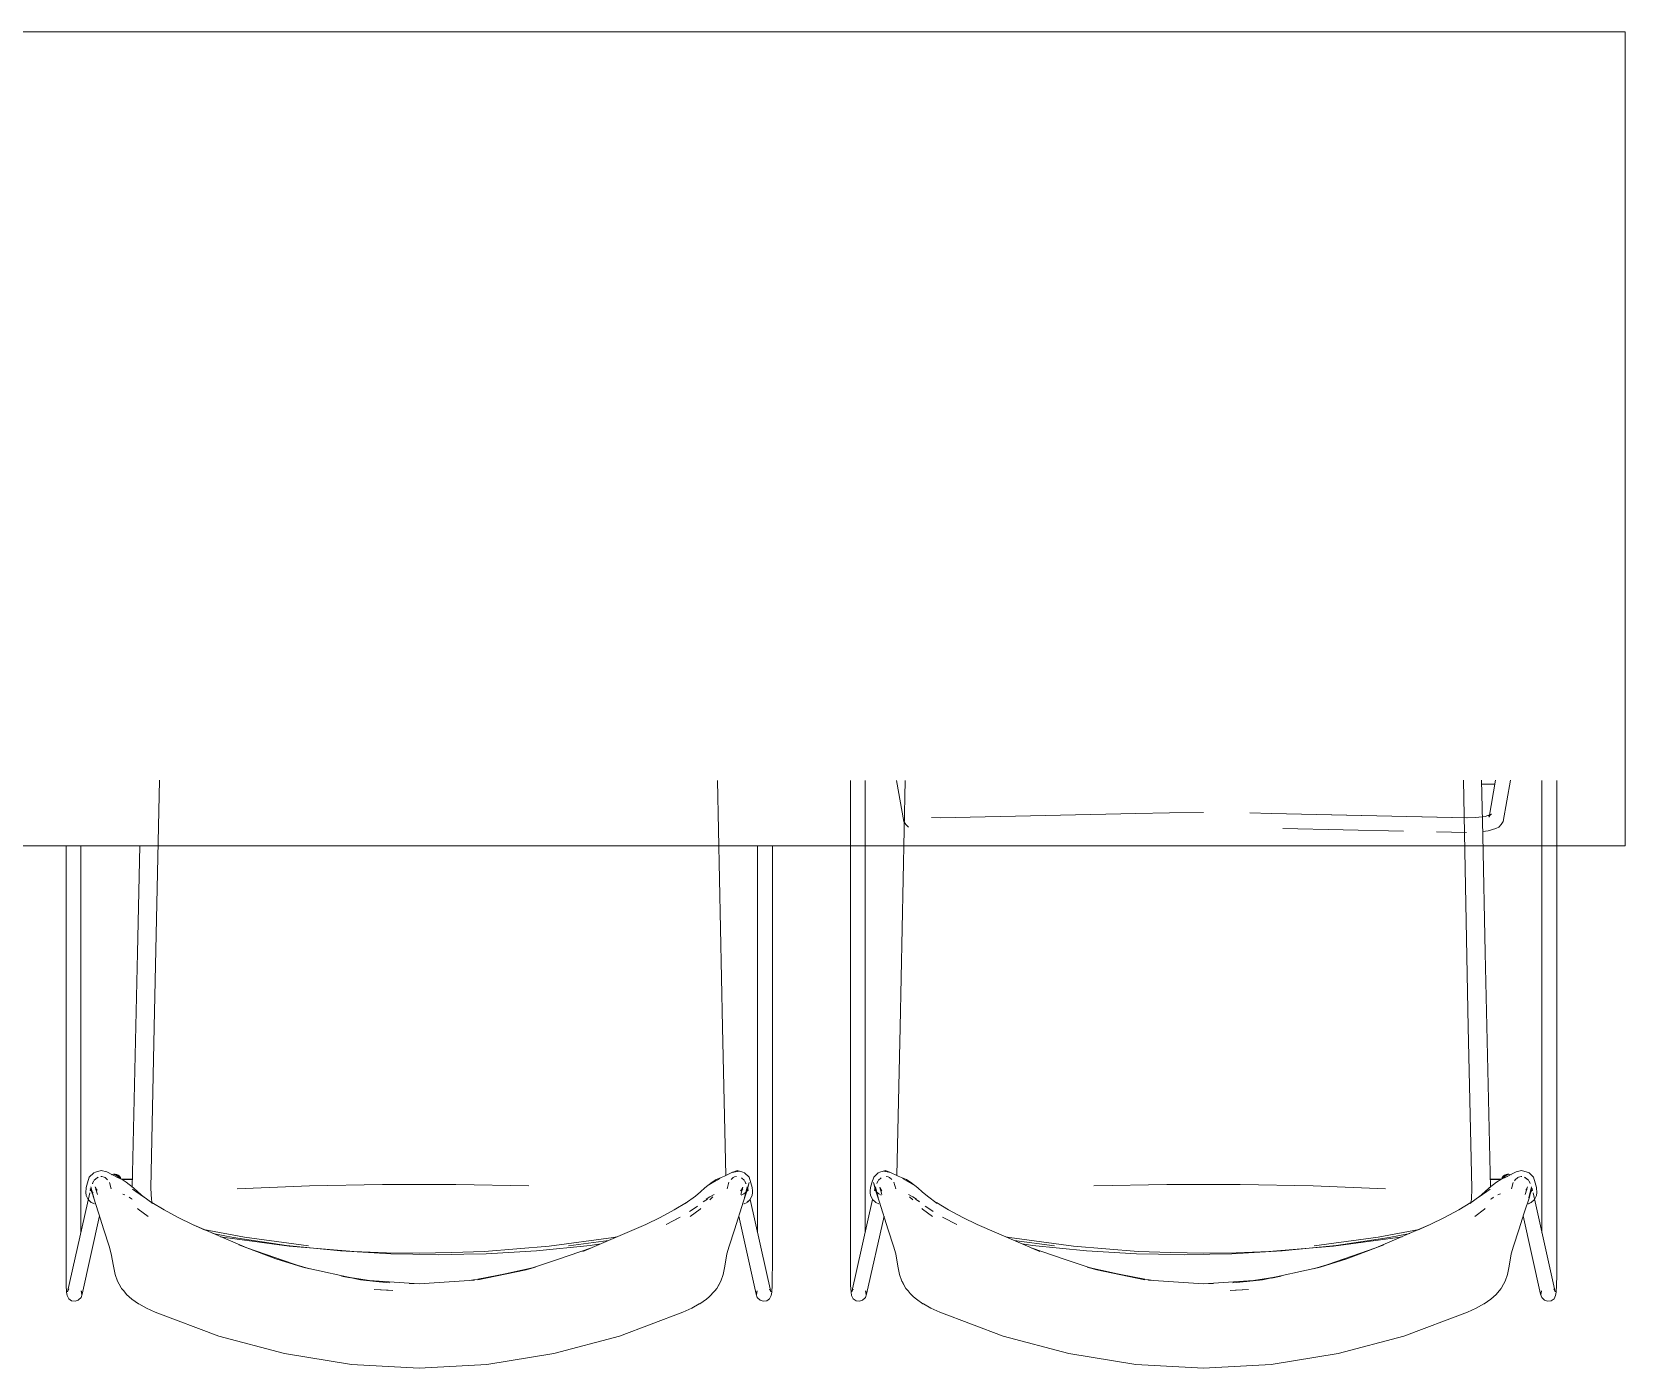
# Model space of a CAD drawing. Header units: millimetres. Extents: x 155927 to 326028, y -36033 to 97293.
# Drawn here: x 212027 to 213202, y 20146 to 21131 of the extents above; entities that cross this region are included whole.
import ezdxf

# ---------------------------------------------------------------- set-up
doc = ezdxf.new("R2010")
doc.units = ezdxf.units.MM
doc.header["$MEASUREMENT"] = 0
doc.layers.add('G-IMPT', color=8, linetype='CONTINUOUS', lineweight=9)
doc.layers.add('I-FURN', color=8, linetype='CONTINUOUS', lineweight=9)

msp = doc.modelspace()

# ---------------------------------------------------------------- linework, layer by layer
at = {"layer": 'G-IMPT'}
for p, q in [((212121.3, 20579.6), (212117.6, 20397.6)), ((212536.5, 20397.6), (212532.9, 20579.4)), ((212630.8, 20579.4), (212630.8, 20220.7)), ((212641.7, 20246.4), (212641.7, 20579.4)), ((212664.9, 20579.4), (212670.1, 20549.1)), ((212667.5, 20397.6), (212671.2, 20579.4)), ((213082.8, 20579.6), (213086.4, 20397.6)), ((213106, 20576.7), (213095.9, 20576.7)), ((213096.2, 20579.6), (213097.1, 20538.8)), ((213101.8, 20552.3), (213106.5, 20579.6)), ((213112.2, 20549.1), (213117.6, 20579.6)), ((213140.7, 20579.3), (213140.7, 20245.8)), ((213151.6, 20579.3), (213151.6, 20220.7)), ((212671.6, 20547), (212670.1, 20549.1)), ((212673.6, 20545), (212671.6, 20547)), ((212696.9, 20551.8), (212690.5, 20552)), ((212696.9, 20551.8), (212841.2, 20555.1)), ((212841.2, 20555.1), (212866.1, 20555.5)), ((212866.1, 20555.5), (212891.2, 20555.7)), ((212941.2, 20555.1), (212925.4, 20555.4)), ((213085.5, 20551.8), (212941.3, 20555)), ((213085.2, 20551.7), (212941.3, 20555)), ((213085.5, 20551.8), (213091.9, 20552)), ((213091.9, 20552), (213098.8, 20552.9)), ((213098.8, 20552.9), (213103.4, 20554.4)), ((213103.4, 20554.4), (213101.4, 20553)), ((213102.7, 20554.3), (213101.4, 20553)), ((213101.8, 20552.3), (213102.7, 20554.3)), ((213110.7, 20547), (213108.8, 20545)), ((213112.2, 20549.1), (213110.7, 20547)), ((213038.6, 20542), (212949.7, 20544)), ((213085.1, 20540.9), (213063, 20541.5)), ((213097, 20541.7), (213101.1, 20542.2)), ((213097.1, 20538.8), (213098.9, 20452.2)), ((213101.1, 20542.2), (213106.7, 20544)), ((213106.7, 20544), (213108.8, 20545)), ((212052.5, 20531.2), (212052.5, 20220.7)), ((212063.3, 20531.2), (212063.3, 20245.8)), ((212106.8, 20531.2), (212105.1, 20452.2)), ((212562.4, 20245.8), (212562.4, 20531.2)), ((212573.3, 20531.2), (212573.3, 20220.7)), ((212101.3, 20279.3), (212105.1, 20452.2)), ((213102.8, 20279.3), (213098.9, 20452.2)), ((212115, 20278.8), (212117.6, 20397.6)), ((212539, 20288.2), (212536.5, 20397.6)), ((212665, 20288.2), (212667.5, 20397.6)), ((213089.1, 20278.8), (213086.4, 20397.6)), ((212069.6, 20286.9), (212072.9, 20290)), ((212072.9, 20290), (212074.2, 20290.5)), ((212074.2, 20290.5), (212078.4, 20291.7)), ((212078.2, 20287.4), (212078.8, 20287.3)), ((212082.5, 20290.8), (212078.4, 20291.7)), ((212082.5, 20290.8), (212090.9, 20286.4)), ((212093.8, 20285.2), (212088.9, 20287.4)), ((212088.9, 20287.4), (212090.9, 20286.4)), ((212531.9, 20285.2), (212538, 20287.7)), ((212544, 20290.7), (212538, 20287.7)), ((212547.3, 20291.7), (212543.6, 20290.4)), ((212548.7, 20291.2), (212543.6, 20290.4)), ((212548.7, 20291.2), (212544, 20290.7)), ((212547.3, 20291.7), (212551.5, 20290.5)), ((212551.5, 20290.5), (212552.8, 20290)), ((212552.8, 20290), (212556.1, 20286.9)), ((212651.2, 20290), (212648, 20286.9)), ((212652.5, 20290.5), (212651.2, 20290)), ((212656.8, 20291.7), (212652.5, 20290.5)), ((212655.4, 20291.2), (212660.4, 20290.4)), ((212655.4, 20291.2), (212660, 20290.7)), ((212656.8, 20291.7), (212660.4, 20290.4)), ((212660, 20290.7), (212666, 20287.7)), ((212672.1, 20285.2), (212666, 20287.7)), ((213110.3, 20285.2), (213115.1, 20287.4)), ((213121.6, 20290.8), (213113.1, 20286.4)), ((213115.1, 20287.4), (213113.1, 20286.4)), ((213121.6, 20290.8), (213125.6, 20291.7)), ((213125.9, 20287.4), (213125.3, 20287.3)), ((213129.8, 20290.5), (213125.6, 20291.7)), ((213131.2, 20290), (213129.8, 20290.5)), ((213134.4, 20286.9), (213131.2, 20290)), ((212067.3, 20279.4), (212067, 20275.4)), ((212067.3, 20279.4), (212068.3, 20282.7)), ((212069.6, 20286.9), (212068.3, 20282.7)), ((212070.7, 20278.7), (212070.3, 20276.7)), ((212071.8, 20275.1), (212070.3, 20278.3)), ((212071.6, 20276.2), (212070.3, 20278.3)), ((212072.7, 20272.2), (212070.9, 20279.7)), ((212070.9, 20279.7), (212072.9, 20271.6)), ((212071.8, 20275.1), (212071.1, 20277.4)), ((212071.1, 20277.4), (212072.9, 20271.6)), ((212071.6, 20276.2), (212072.4, 20275.5)), ((212071.9, 20282.2), (212072.7, 20283.9)), ((212072, 20281.9), (212072.7, 20283.9)), ((212072.4, 20283.2), (212072.7, 20283.9)), ((212075.7, 20286.7), (212073, 20284.5)), ((212074.1, 20279.7), (212075.1, 20277.6)), ((212074.1, 20279.7), (212075.7, 20274.1)), ((212075.4, 20277.3), (212074.3, 20278.4)), ((212074.3, 20278.4), (212075.1, 20277.6)), ((212074.6, 20285.7), (212076.2, 20286.9)), ((212074.6, 20285.7), (212075.2, 20286.1)), ((212075.4, 20277.3), (212074.6, 20277.9)), ((212076.2, 20286.9), (212075.2, 20286.1)), ((212080.7, 20286.9), (212078.8, 20287.3)), ((212081.3, 20286.6), (212080.7, 20286.9)), ((212081.3, 20286.6), (212083.1, 20284.9)), ((212084.5, 20283), (212085.8, 20278.2)), ((212101.5, 20285.7), (212093.4, 20285.4)), ((212093.8, 20285.2), (212096.9, 20283.3)), ((212094.1, 20285), (212100.4, 20285.3)), ((212094.1, 20285), (212101.5, 20285.3)), ((212096.9, 20283.3), (212102.3, 20279)), ((212101.5, 20278.1), (212109.2, 20273)), ((212101.5, 20278.1), (212109.7, 20272.5)), ((212105.5, 20276), (212102.3, 20279)), ((212105.5, 20276), (212109.7, 20272.5)), ((212115.4, 20270.4), (212115, 20278.8)), ((212178.7, 20278.3), (212231.9, 20280.4)), ((212285.8, 20281.4), (212231.9, 20280.4)), ((212285.8, 20281.4), (212339.9, 20281.4)), ((212393.8, 20280.4), (212339.9, 20281.4)), ((212516.5, 20273), (212520.2, 20276)), ((212523.4, 20279), (212520.2, 20276)), ((212528.9, 20283.3), (212523.4, 20279)), ((212526.5, 20281.2), (212534.8, 20286)), ((212530.1, 20283.5), (212526.5, 20281.2)), ((212531.9, 20285.2), (212528.9, 20283.3)), ((212530.1, 20283.5), (212534.8, 20286)), ((212541.2, 20283.1), (212539.9, 20278.2)), ((212544.4, 20286.6), (212542.8, 20285.1)), ((212544.4, 20286.6), (212545.4, 20287.1)), ((212546.9, 20287.3), (212545.4, 20287.1)), ((212551.4, 20278.4), (212549.9, 20276.9)), ((212549.9, 20276.9), (212551, 20277.8)), ((212551.6, 20279.6), (212550.1, 20274.1)), ((212551.6, 20279.6), (212550.4, 20277.2)), ((212551.4, 20278.4), (212550.4, 20277.2)), ((212550.5, 20286.5), (212552.8, 20284.5)), ((212554.6, 20277.4), (212552.1, 20269.1)), ((212554.1, 20276.2), (212552.3, 20274.6)), ((212554.8, 20279.7), (212552.7, 20271.6)), ((212553.8, 20281.9), (212553, 20283.9)), ((212553, 20283.9), (212553.8, 20282.3)), ((212554.8, 20279.7), (212553.1, 20272.8)), ((212553.9, 20281.9), (212553.2, 20283.4)), ((212556.2, 20283), (212553.9, 20275.1)), ((212555.4, 20278.3), (212553.9, 20275.1)), ((212555.4, 20278.3), (212554.1, 20276.2)), ((212556.2, 20283), (212554.6, 20277.4)), ((212555.4, 20276.7), (212555, 20278.6)), ((212557.4, 20282.7), (212556.1, 20286.9)), ((212557.4, 20282.7), (212558.4, 20279.4)), ((212558.4, 20279.4), (212558.6, 20276.7)), ((212558.6, 20276.7), (212558.7, 20275.4)), ((212645.5, 20276.7), (212645.4, 20275.4)), ((212645.6, 20279.4), (212645.5, 20276.7)), ((212646.6, 20282.7), (212645.6, 20279.4)), ((212646.6, 20282.7), (212648, 20286.9)), ((212647.8, 20283), (212649.4, 20277.4)), ((212647.8, 20283), (212650.2, 20275.1)), ((212648.6, 20276.7), (212649.1, 20278.6)), ((212648.7, 20278.3), (212650, 20276.2)), ((212648.7, 20278.3), (212650.2, 20275.1)), ((212649.3, 20279.7), (212651.3, 20271.6)), ((212649.3, 20279.7), (212651, 20272.8)), ((212649.4, 20277.4), (212652, 20269.1)), ((212650, 20276.2), (212651.8, 20274.6)), ((212651, 20283.9), (212650.3, 20282.3)), ((212650.6, 20282.7), (212651, 20283.9)), ((212653.6, 20286.5), (212651.3, 20284.5)), ((212652.4, 20279.6), (212653.7, 20277.2)), ((212652.4, 20279.6), (212654, 20274.1)), ((212652.7, 20278.4), (212653.7, 20277.2)), ((212652.7, 20278.4), (212654.1, 20276.9)), ((212654.1, 20276.9), (212653, 20277.8)), ((212657.1, 20287.3), (212658.7, 20287.1)), ((212659.6, 20286.6), (212658.7, 20287.1)), ((212659.6, 20286.6), (212661.3, 20285.1)), ((212662.8, 20283.1), (212664.2, 20278.2)), ((212673.9, 20283.5), (212669.3, 20286)), ((212671.9, 20284.5), (212669.3, 20286)), ((212672.1, 20285.2), (212675.2, 20283.3)), ((212677.6, 20281.2), (212672.2, 20284.3)), ((212673.9, 20283.5), (212677.6, 20281.2)), ((212675.2, 20283.3), (212680.6, 20279)), ((212680.6, 20279), (212683.8, 20276)), ((212687.6, 20273), (212683.8, 20276)), ((212810.3, 20280.4), (212864.2, 20281.4)), ((212918.2, 20281.4), (212864.2, 20281.4)), ((212918.2, 20281.4), (212972.1, 20280.4)), ((213025.4, 20278.3), (212972.1, 20280.4)), ((213088.7, 20270.4), (213089.1, 20278.8)), ((213102.6, 20278.1), (213094.3, 20272.5)), ((213098.6, 20276), (213094.3, 20272.5)), ((213102.6, 20278.1), (213094.8, 20273)), ((213098.6, 20276), (213101.8, 20279)), ((213107.2, 20283.3), (213101.8, 20279)), ((213102.6, 20285.7), (213110.7, 20285.4)), ((213109.9, 20285), (213102.6, 20285.3)), ((213109.9, 20285), (213103.7, 20285.3)), ((213110.3, 20285.2), (213107.2, 20283.3)), ((213119.5, 20283), (213118.2, 20278.2)), ((213120.5, 20284.3), (213120.9, 20284.9)), ((213122.8, 20286.6), (213120.9, 20284.9)), ((213122.8, 20286.6), (213123.3, 20286.9)), ((213123.3, 20286.9), (213125.3, 20287.3)), ((213129.4, 20285.7), (213127.8, 20286.9)), ((213127.8, 20286.9), (213128.9, 20286.1)), ((213128.4, 20286.7), (213131, 20284.5)), ((213130, 20279.7), (213128.4, 20274.1)), ((213128.7, 20277.3), (213129.7, 20278.4)), ((213128.7, 20277.3), (213129.4, 20277.9)), ((213129.4, 20285.7), (213128.9, 20286.1)), ((213130, 20279.7), (213129, 20277.6)), ((213129.7, 20278.4), (213129, 20277.6)), ((213133.1, 20279.7), (213131.1, 20271.6)), ((213133, 20277.4), (213131.1, 20271.6)), ((213131.8, 20282.7), (213131.3, 20283.9)), ((213132.1, 20282.2), (213131.3, 20283.9)), ((213131.4, 20272.2), (213133.1, 20279.7)), ((213132.2, 20275.1), (213133.7, 20278.3)), ((213132.2, 20275.1), (213133, 20277.4)), ((213132.4, 20276.2), (213133.7, 20278.3)), ((213133.3, 20278.7), (213133.8, 20276.7)), ((213134.4, 20286.9), (213135.8, 20282.7)), ((213136.8, 20279.4), (213135.8, 20282.7)), ((213136.8, 20279.4), (213137, 20275.4)), ((212070, 20275.3), (212053.5, 20202.3)), ((212067.3, 20273.7), (212067, 20275.4)), ((212067.3, 20273.7), (212067.4, 20273.4)), ((212067.4, 20273.4), (212068.8, 20270.5)), ((212069, 20270.3), (212068.8, 20270.5)), ((212069, 20270.3), (212070.9, 20268.4)), ((212073.4, 20267.2), (212070.9, 20268.4)), ((212071.1, 20268.3), (212070.9, 20268.4)), ((212073.5, 20267.2), (212070.9, 20268.4)), ((212071.1, 20268.3), (212073.5, 20267.2)), ((212072.7, 20272.2), (212076.5, 20260.5)), ((212073.4, 20267.2), (212073.5, 20267.2)), ((212095.9, 20273.8), (212094.5, 20274.4)), ((212099.1, 20272.1), (212100.7, 20271)), ((212101.3, 20270.7), (212100.7, 20271)), ((212109.2, 20273), (212116.6, 20267.6)), ((212116.1, 20267.5), (212115.4, 20270.4)), ((212124.8, 20262.7), (212115.8, 20268.1)), ((212116.6, 20267.6), (212115.8, 20268.1)), ((212509.9, 20268.1), (212500.9, 20262.7)), ((212516.5, 20273), (212509.1, 20267.6)), ((212509.9, 20268.1), (212509.1, 20267.6)), ((212518.1, 20265.5), (212512.1, 20261.5)), ((212518.1, 20265.5), (212514.1, 20262.8)), ((212525.4, 20270.8), (212522.3, 20268.7)), ((212522.9, 20269.1), (212522.3, 20268.7)), ((212522.9, 20269.1), (212525.4, 20270.8)), ((212527.2, 20272.4), (212524.5, 20270.7)), ((212525, 20271), (212524.5, 20270.7)), ((212527.2, 20272.4), (212525, 20271)), ((212530.4, 20274), (212526.6, 20272.1)), ((212527.2, 20272.4), (212526.6, 20272.1)), ((212529.5, 20272.3), (212527.1, 20270.2)), ((212527.2, 20272.4), (212530.4, 20274)), ((212545.3, 20248), (212552.1, 20269.1)), ((212550.4, 20273.6), (212552.3, 20274.6)), ((212552.4, 20267.2), (212552.3, 20267.2)), ((212552.4, 20267.2), (212554.6, 20268.3)), ((212552.7, 20271.6), (212553.1, 20272.8)), ((212554.6, 20268.3), (212554.8, 20268.4)), ((212556.9, 20270.5), (212554.8, 20268.4)), ((212555.1, 20268.7), (212556.9, 20270.5)), ((212555.1, 20268.7), (212556.7, 20270.3)), ((212558.4, 20273.7), (212556.7, 20270.3)), ((212556.7, 20270.3), (212558.3, 20273.4)), ((212556.7, 20270.3), (212556.9, 20270.5)), ((212572.2, 20202.3), (212556.8, 20270.5)), ((212558.4, 20273.7), (212556.9, 20270.5)), ((212558.4, 20273.7), (212558.3, 20273.4)), ((212558.4, 20273.7), (212558.7, 20275.4)), ((212631.9, 20202.3), (212647.2, 20270.5)), ((212645.7, 20273.7), (212645.4, 20275.4)), ((212645.7, 20273.7), (212647.4, 20270.3)), ((212645.7, 20273.7), (212645.7, 20273.4)), ((212645.7, 20273.7), (212647.2, 20270.5)), ((212647.4, 20270.3), (212645.7, 20273.4)), ((212649, 20268.7), (212647.2, 20270.5)), ((212647.4, 20270.3), (212647.2, 20270.5)), ((212647.2, 20270.5), (212649.3, 20268.4)), ((212649, 20268.7), (212647.4, 20270.3)), ((212649.5, 20268.3), (212649.3, 20268.4)), ((212651.7, 20267.2), (212649.5, 20268.3)), ((212651.3, 20271.6), (212651, 20272.8)), ((212651.7, 20267.2), (212651.8, 20267.2)), ((212653.6, 20273.6), (212651.8, 20274.6)), ((212658.7, 20248), (212652, 20269.1)), ((212676.8, 20272.4), (212673.7, 20274)), ((212673.7, 20274), (212677.4, 20272.1)), ((212674.5, 20272.3), (212676.9, 20270.2)), ((212676.8, 20272.4), (212677.4, 20272.1)), ((212676.8, 20272.4), (212679, 20271)), ((212676.8, 20272.4), (212679.6, 20270.7)), ((212681.2, 20269.1), (212678.7, 20270.8)), ((212678.7, 20270.8), (212681.8, 20268.7)), ((212679, 20271), (212679.6, 20270.7)), ((212681.2, 20269.1), (212681.8, 20268.7)), ((212686, 20265.5), (212691.9, 20261.5)), ((212686, 20265.5), (212690, 20262.8)), ((212687.6, 20273), (212694.9, 20267.6)), ((212694.2, 20268.1), (212694.9, 20267.6)), ((212694.2, 20268.1), (212703.1, 20262.7)), ((213079.3, 20262.7), (213088.2, 20268.1)), ((213094.8, 20273), (213087.5, 20267.6)), ((213087.5, 20267.6), (213088.2, 20268.1)), ((213088, 20267.5), (213088.7, 20270.4)), ((213102.8, 20270.7), (213103.4, 20271)), ((213105, 20272.1), (213103.4, 20271)), ((213108.1, 20273.8), (213110.1, 20274.6)), ((213131.4, 20272.2), (213127.5, 20260.5)), ((213130.6, 20267.2), (213133.1, 20268.4)), ((213132.9, 20268.3), (213130.6, 20267.2)), ((213130.7, 20267.2), (213130.6, 20267.2)), ((213130.7, 20267.2), (213133.1, 20268.4)), ((213132.9, 20268.3), (213133.1, 20268.4)), ((213135, 20270.3), (213133.1, 20268.4)), ((213134.1, 20275.3), (213150.5, 20202.3)), ((213135, 20270.3), (213135.2, 20270.5)), ((213136.6, 20273.4), (213135.2, 20270.5)), ((213136.7, 20273.7), (213136.6, 20273.4)), ((213136.7, 20273.7), (213137, 20275.4)), ((212064.4, 20200.7), (212077.2, 20258.3)), ((212076.5, 20260.5), (212080.4, 20248)), ((212105.2, 20263.7), (212105.6, 20263.3)), ((212105.6, 20263.3), (212113, 20258)), ((212135.2, 20257.2), (212124.8, 20262.7)), ((212135.2, 20257.2), (212145.8, 20252)), ((212479.9, 20252), (212490.5, 20257.2)), ((212490.5, 20257.2), (212500.9, 20262.7)), ((212505.3, 20257.5), (212494.9, 20252)), ((212494.9, 20252), (212504.3, 20257)), ((212505.3, 20257.5), (212504.3, 20257)), ((212512.1, 20261.5), (212514.1, 20262.8)), ((212512.8, 20258), (212520.1, 20263.3)), ((212520.6, 20263.7), (212520.1, 20263.3)), ((212548.5, 20258.1), (212561.3, 20200.7)), ((212655.6, 20258.1), (212642.7, 20200.7)), ((212683.5, 20263.7), (212684, 20263.3)), ((212691.3, 20258), (212684, 20263.3)), ((212691.9, 20261.5), (212690, 20262.8)), ((212698.8, 20257.5), (212709.2, 20252)), ((212698.8, 20257.5), (212699.7, 20257)), ((212709.2, 20252), (212699.7, 20257)), ((212713.6, 20257.2), (212703.1, 20262.7)), ((212724.2, 20252), (212713.6, 20257.2)), ((213068.8, 20257.2), (213058.2, 20252)), ((213068.8, 20257.2), (213079.3, 20262.7)), ((213098.4, 20263.3), (213091.1, 20258)), ((213098.9, 20263.7), (213098.4, 20263.3)), ((213127.5, 20260.5), (213123.6, 20248)), ((213139.7, 20200.7), (213126.8, 20258.3)), ((212080.4, 20248), (212084.3, 20236)), ((212155.2, 20247.8), (212145.8, 20252)), ((212155.2, 20247.8), (212145.8, 20251.9)), ((212185.8, 20234.7), (212145.8, 20251.9)), ((212184.2, 20242.6), (212153.9, 20248.4)), ((212153.9, 20248.4), (212184, 20242.7)), ((212176, 20242.5), (212160.8, 20245.4)), ((212169.6, 20242.4), (212166.4, 20243)), ((212216.9, 20236), (212169.6, 20242.4)), ((212176, 20242.5), (212215.1, 20236.6)), ((212231.3, 20236.2), (212184, 20242.7)), ((212184.2, 20242.6), (212231.3, 20236.2)), ((212408.8, 20236), (212456.1, 20242.4)), ((212479.9, 20252), (212433.5, 20232.1)), ((212456.1, 20242.4), (212458.7, 20242.9)), ((212541.5, 20236), (212545.3, 20248)), ((212662.6, 20236), (212658.7, 20248)), ((212724.2, 20252), (212770.6, 20232.1)), ((212748, 20242.4), (212745.3, 20242.9)), ((212795.3, 20236), (212748, 20242.4)), ((212972.7, 20236.2), (213020, 20242.7)), ((213019.9, 20242.6), (212972.7, 20236.2)), ((212987.1, 20236), (213034.4, 20242.4)), ((213028.1, 20242.5), (212988.9, 20236.6)), ((213018.3, 20234.7), (213058.3, 20251.9)), ((213019.9, 20242.6), (213050.1, 20248.4)), ((213050.1, 20248.4), (213020, 20242.7)), ((213028.1, 20242.5), (213043.2, 20245.4)), ((213034.4, 20242.4), (213037.6, 20243)), ((213048.9, 20247.8), (213058.2, 20252)), ((213048.9, 20247.8), (213058.3, 20251.9)), ((213123.6, 20248), (213119.8, 20236)), ((212085.9, 20230.4), (212084.3, 20236)), ((212087.6, 20221.2), (212085.9, 20230.4)), ((212180, 20236.9), (212185.8, 20234.7)), ((212180, 20236.9), (212185.8, 20234.7)), ((212185.8, 20234.7), (212227, 20220.6)), ((212185.8, 20234.7), (212207.3, 20226.7)), ((212185.8, 20234.7), (212207.3, 20226.7)), ((212215.1, 20236.6), (212254.9, 20232.5)), ((212264.7, 20232.2), (212216.9, 20236)), ((212254.9, 20232.5), (212291.9, 20230.4)), ((212264.7, 20232.2), (212288.8, 20231.2)), ((212288.8, 20231.2), (212312.9, 20230.9)), ((212291.9, 20230.4), (212308.2, 20230.1)), ((212308.2, 20230.1), (212327.1, 20229.7)), ((212312.9, 20230.9), (212336.9, 20231.3)), ((212345.9, 20230.1), (212327.1, 20229.7)), ((212361, 20232.2), (212336.9, 20231.3)), ((212345.9, 20230.1), (212362.2, 20230.4)), ((212408.8, 20236), (212361, 20232.2)), ((212399.3, 20232.5), (212362.2, 20230.4)), ((212399.3, 20232.5), (212439, 20236.6)), ((212414.9, 20226.1), (212439.9, 20234.7)), ((212452.5, 20240.3), (212422.9, 20236.2)), ((212452.5, 20240.3), (212422.9, 20236.2)), ((212439.9, 20234.7), (212433.5, 20232.1)), ((212446.7, 20237.8), (212439, 20236.6)), ((212539.8, 20230.4), (212538.2, 20221.2)), ((212539.8, 20230.4), (212541.5, 20236)), ((212664.3, 20230.4), (212662.6, 20236)), ((212664.3, 20230.4), (212665.9, 20221.2)), ((212751.5, 20240.3), (212781.2, 20236.2)), ((212751.6, 20240.3), (212781.2, 20236.2)), ((212757.4, 20237.8), (212765, 20236.6)), ((212789.2, 20226.1), (212764.1, 20234.7)), ((212764.1, 20234.7), (212770.6, 20232.1)), ((212804.8, 20232.5), (212765, 20236.6)), ((212795.3, 20236), (212843.1, 20232.2)), ((212804.8, 20232.5), (212841.8, 20230.4)), ((212858.1, 20230.1), (212841.8, 20230.4)), ((212843.1, 20232.2), (212867.1, 20231.3)), ((212858.1, 20230.1), (212877, 20229.7)), ((212891.2, 20230.9), (212867.1, 20231.3)), ((212895.8, 20230.1), (212877, 20229.7)), ((212915.3, 20231.2), (212891.2, 20230.9)), ((212912.1, 20230.4), (212895.8, 20230.1)), ((212949.2, 20232.5), (212912.1, 20230.4)), ((212939.3, 20232.2), (212915.3, 20231.2)), ((212939.3, 20232.2), (212987.1, 20236)), ((212988.9, 20236.6), (212949.2, 20232.5)), ((213018.3, 20234.7), (212977.1, 20220.6)), ((213018.3, 20234.7), (212996.8, 20226.7)), ((213018.3, 20234.7), (212996.8, 20226.7)), ((213024, 20236.9), (213018.3, 20234.7)), ((213024, 20236.9), (213018.3, 20234.7)), ((213116.5, 20221.2), (213118.1, 20230.4)), ((213118.1, 20230.4), (213119.8, 20236)), ((212052.5, 20214.5), (212052.5, 20220.7)), ((212087.6, 20221.2), (212088.7, 20215.1)), ((212227, 20220.6), (212207.3, 20226.7)), ((212207.3, 20226.7), (212227, 20220.7)), ((212232.2, 20219.2), (212227, 20220.7)), ((212269.5, 20211.3), (212227, 20220.6)), ((212227, 20220.6), (212232.2, 20219.2)), ((212398.7, 20220.6), (212356.2, 20211.3)), ((212356.2, 20211.7), (212391.7, 20218.7)), ((212391.7, 20218.7), (212356.2, 20211.3)), ((212391.7, 20218.7), (212398.7, 20220.9)), ((212398.7, 20220.6), (212391.7, 20218.7)), ((212414.9, 20226.1), (212398.7, 20220.9)), ((212538.2, 20221.2), (212537, 20215.1)), ((212573.3, 20220.7), (212573.2, 20214.5)), ((212630.8, 20220.7), (212630.8, 20214.5)), ((212665.9, 20221.2), (212667, 20215.1)), ((212789.2, 20226.1), (212805.4, 20220.9)), ((212805.3, 20220.6), (212812.4, 20218.7)), ((212805.3, 20220.6), (212847.8, 20211.3)), ((212812.4, 20218.7), (212805.4, 20220.9)), ((212847.9, 20211.7), (212812.4, 20218.7)), ((212812.4, 20218.7), (212847.8, 20211.3)), ((212934.6, 20211.3), (212977.1, 20220.6)), ((212971.9, 20219.2), (212977.1, 20220.7)), ((212977.1, 20220.6), (212971.9, 20219.2)), ((212977.1, 20220.6), (212996.8, 20226.7)), ((212996.8, 20226.7), (212977.1, 20220.7)), ((213116.5, 20221.2), (213115.4, 20215.1)), ((213151.6, 20214.5), (213151.6, 20220.7)), ((212052.5, 20214.5), (212052.7, 20207.3)), ((212052.7, 20207.3), (212052.9, 20202)), ((212090.5, 20210.2), (212088.7, 20215.1)), ((212090.5, 20210.2), (212091.7, 20207.9)), ((212093.2, 20205.4), (212091.7, 20207.9)), ((212093.4, 20204.9), (212093.2, 20205.4)), ((212255.7, 20213.8), (212262, 20212.7)), ((212255.7, 20213.8), (212269.8, 20211.7)), ((212269.5, 20211.3), (212291.1, 20208.9)), ((212269.5, 20211.3), (212280.8, 20210)), ((212269.8, 20211.7), (212280.8, 20210)), ((212312.9, 20208.3), (212275.9, 20210.6)), ((212275.9, 20210.6), (212280.8, 20210)), ((212291.1, 20208.9), (212280.8, 20210)), ((212312.9, 20208.3), (212305.4, 20208.4)), ((212312.9, 20208.3), (212305.4, 20208.4)), ((212349.8, 20210.8), (212312.9, 20208.3)), ((212349.8, 20210.6), (212356.2, 20211.7)), ((212349.8, 20210.8), (212354, 20211.1)), ((212349.8, 20210.6), (212353.3, 20211)), ((212532.3, 20204.9), (212535.2, 20210.2)), ((212534.7, 20209.2), (212532.3, 20204.9)), ((212532.3, 20204.9), (212532.5, 20205.4)), ((212532.5, 20205.4), (212534.1, 20207.9)), ((212534.1, 20207.9), (212535.2, 20210.2)), ((212534.7, 20209.2), (212535.2, 20210.2)), ((212537, 20215.1), (212535.2, 20210.2)), ((212572.8, 20202), (212573.1, 20207.3)), ((212573.1, 20207.3), (212573.2, 20214.5)), ((212631, 20207.3), (212630.8, 20214.5)), ((212631.3, 20202), (212631, 20207.3)), ((212667, 20215.1), (212668.8, 20210.2)), ((212669.4, 20209.2), (212668.8, 20210.2)), ((212671.8, 20204.9), (212668.8, 20210.2)), ((212670, 20207.9), (212668.8, 20210.2)), ((212669.4, 20209.2), (212671.8, 20204.9)), ((212671.5, 20205.4), (212670, 20207.9)), ((212671.8, 20204.9), (212671.5, 20205.4)), ((212854.2, 20210.6), (212847.9, 20211.7)), ((212854.2, 20210.8), (212850.1, 20211.1)), ((212854.2, 20210.6), (212850.7, 20211)), ((212854.2, 20210.8), (212891.2, 20208.3)), ((212891.2, 20208.3), (212928.1, 20210.6)), ((212891.2, 20208.3), (212898.6, 20208.4)), ((212891.2, 20208.3), (212898.6, 20208.4)), ((212934.6, 20211.3), (212912.9, 20208.9)), ((212912.9, 20208.9), (212923.2, 20210)), ((212934.3, 20211.7), (212923.2, 20210)), ((212934.6, 20211.3), (212923.2, 20210)), ((212928.1, 20210.6), (212923.2, 20210)), ((212948.4, 20213.8), (212934.3, 20211.7)), ((212948.4, 20213.8), (212941.2, 20212.5)), ((213110.6, 20204.9), (213110.9, 20205.4)), ((213110.9, 20205.4), (213112.4, 20207.9)), ((213113.6, 20210.2), (213112.4, 20207.9)), ((213113.6, 20210.2), (213115.4, 20215.1)), ((213151.4, 20207.3), (213151.1, 20202)), ((213151.6, 20214.5), (213151.4, 20207.3)), ((212052.9, 20202), (212053.3, 20199.6)), ((212053.3, 20199.6), (212054.5, 20197.3)), ((212053.5, 20202.3), (212054.6, 20204.5)), ((212054.4, 20204.2), (212054.6, 20204.5)), ((212054.5, 20197.3), (212056.6, 20195.8)), ((212059.3, 20195.4), (212056.6, 20195.8)), ((212059.3, 20195.4), (212061.4, 20196.1)), ((212061.7, 20196.5), (212061.4, 20196.1)), ((212061.7, 20196.5), (212063.6, 20198.2)), ((212063.6, 20198.2), (212063.3, 20197.9)), ((212064.4, 20200.7), (212063.6, 20198.2)), ((212063.7, 20203.1), (212064.1, 20200.5)), ((212063.8, 20202.8), (212064.1, 20200.5)), ((212093.4, 20204.9), (212095, 20203)), ((212095, 20203), (212097.2, 20200.5)), ((212097.2, 20200.5), (212099, 20198.7)), ((212101.1, 20197), (212099, 20198.7)), ((212106, 20193.6), (212101.1, 20197)), ((212106, 20193.6), (212106.3, 20193.4)), ((212111.9, 20190.2), (212106.3, 20193.4)), ((212290, 20203.6), (212279.8, 20204.1)), ((212279.8, 20204.1), (212293.4, 20203.4)), ((212519.4, 20193.4), (212513.8, 20190.2)), ((212519.4, 20193.4), (212519.7, 20193.6)), ((212524.6, 20197), (212519.7, 20193.6)), ((212524.6, 20197), (212526.7, 20198.7)), ((212528.5, 20200.5), (212526.7, 20198.7)), ((212528.5, 20200.5), (212529, 20201.1)), ((212530.8, 20203), (212529, 20201.1)), ((212532.3, 20204.9), (212530.8, 20203)), ((212561.3, 20200.7), (212562.1, 20198.2)), ((212562, 20203.1), (212561.6, 20200.5)), ((212561.9, 20202.8), (212561.6, 20200.5)), ((212562.1, 20198.2), (212562.4, 20197.9)), ((212564.3, 20196.1), (212562.4, 20197.9)), ((212564.3, 20196.1), (212566.4, 20195.4)), ((212569.1, 20195.8), (212566.4, 20195.4)), ((212571.2, 20197.3), (212569.1, 20195.8)), ((212572.2, 20202.3), (212571.2, 20204.4)), ((212571.2, 20204.4), (212571.4, 20204.2)), ((212572.4, 20199.6), (212571.2, 20197.3)), ((212572.4, 20199.6), (212572.8, 20202)), ((212631.6, 20199.6), (212631.3, 20202)), ((212631.6, 20199.6), (212632.8, 20197.3)), ((212631.9, 20202.3), (212632.9, 20204.4)), ((212632.9, 20204.4), (212632.7, 20204.2)), ((212632.8, 20197.3), (212635, 20195.8)), ((212635, 20195.8), (212637.6, 20195.4)), ((212639.8, 20196.1), (212637.6, 20195.4)), ((212639.8, 20196.1), (212641.6, 20197.9)), ((212641.9, 20198.2), (212641.6, 20197.9)), ((212642.7, 20200.7), (212641.9, 20198.2)), ((212642, 20203.1), (212642.5, 20200.5)), ((212642.1, 20202.8), (212642.5, 20200.5)), ((212671.8, 20204.9), (212673.3, 20203)), ((212673.3, 20203), (212675, 20201.1)), ((212675.5, 20200.5), (212675, 20201.1)), ((212675.5, 20200.5), (212677.4, 20198.7)), ((212679.5, 20197), (212677.4, 20198.7)), ((212679.5, 20197), (212684.3, 20193.6)), ((212684.6, 20193.4), (212684.3, 20193.6)), ((212684.6, 20193.4), (212690.2, 20190.2)), ((212924.3, 20204.1), (212910.7, 20203.4)), ((212914.8, 20203.6), (212924.3, 20204.1)), ((213092.2, 20190.2), (213097.8, 20193.4)), ((213098.1, 20193.6), (213097.8, 20193.4)), ((213098.1, 20193.6), (213102.9, 20197)), ((213102.9, 20197), (213105, 20198.7)), ((213106.9, 20200.5), (213105, 20198.7)), ((213109.1, 20203), (213106.9, 20200.5)), ((213110.6, 20204.9), (213109.1, 20203)), ((213139.7, 20200.7), (213140.5, 20198.2)), ((213140.4, 20203.1), (213139.9, 20200.5)), ((213140.3, 20202.8), (213139.9, 20200.5)), ((213142.3, 20196.5), (213140.5, 20198.2)), ((213140.5, 20198.2), (213140.8, 20197.9)), ((213142.3, 20196.5), (213142.6, 20196.1)), ((213144.8, 20195.4), (213142.6, 20196.1)), ((213144.8, 20195.4), (213147.4, 20195.8)), ((213149.6, 20197.3), (213147.4, 20195.8)), ((213150.5, 20202.3), (213149.5, 20204.5)), ((213149.7, 20204.2), (213149.5, 20204.5)), ((213150.8, 20199.6), (213149.6, 20197.3)), ((213151.1, 20202), (213150.8, 20199.6)), ((212118.3, 20187.4), (212111.9, 20190.2)), ((212165.1, 20169.8), (212118.3, 20187.4)), ((212460.6, 20169.8), (212507.3, 20187.3)), ((212507.3, 20187.3), (212513.8, 20190.2)), ((212696.7, 20187.3), (212690.2, 20190.2)), ((212743.5, 20169.8), (212696.7, 20187.3)), ((213038.9, 20169.8), (213085.8, 20187.4)), ((213085.8, 20187.4), (213092.2, 20190.2)), ((212213.6, 20156.8), (212165.1, 20169.8)), ((212460.6, 20169.8), (212412.2, 20156.8)), ((212743.5, 20169.8), (212791.9, 20156.8)), ((212990.5, 20156.8), (213038.9, 20169.8)), ((212213.6, 20156.8), (212263, 20148.7)), ((212312.9, 20146.1), (212263, 20148.7)), ((212312.9, 20146.1), (212362.8, 20148.7)), ((212412.2, 20156.8), (212362.8, 20148.7)), ((212791.9, 20156.8), (212841.3, 20148.7)), ((212891.2, 20146.1), (212841.3, 20148.7)), ((212891.2, 20146.1), (212941.1, 20148.7)), ((212990.5, 20156.8), (212941.1, 20148.7))]:
    msp.add_line(p, q, dxfattribs=at)
at = {"layer": 'I-FURN'}
for p, q in [((213202, 21131.2), (212001.9, 21131.2)), ((213202, 20531.2), (213202, 21131.2)), ((212001.9, 20531.2), (213202, 20531.2)), ((212086, 20288.7), (212087.6, 20289.2)), ((212087.6, 20289.2), (212088.8, 20289.2)), ((212092.7, 20286.7), (212087.6, 20289.2)), ((212087.6, 20289.2), (212091.9, 20287.6)), ((212087.6, 20289.2), (212089.9, 20288.9)), ((212087.6, 20289.2), (212090.9, 20288.4)), ((212088.8, 20289.2), (212089.9, 20288.9)), ((212092.7, 20286.7), (212088.9, 20287.4)), ((212089.9, 20288.9), (212090.9, 20288.4)), ((212091.9, 20287.6), (212090.9, 20288.4)), ((212092.7, 20286.7), (212091.9, 20287.6)), ((213111.4, 20286.7), (213116.4, 20289.2)), ((213111.4, 20286.7), (213112.2, 20287.6)), ((213111.4, 20286.7), (213115.2, 20287.4)), ((213116.4, 20289.2), (213112.2, 20287.6)), ((213112.2, 20287.6), (213113.1, 20288.4)), ((213116.4, 20289.2), (213113.1, 20288.4)), ((213114.2, 20288.9), (213113.1, 20288.4)), ((213115.3, 20289.2), (213114.2, 20288.9)), ((213116.4, 20289.2), (213114.2, 20288.9)), ((213116.4, 20289.2), (213115.3, 20289.2)), ((213118, 20288.7), (213116.4, 20289.2)), ((212092.7, 20286.7), (212090.1, 20286.9)), ((212092.7, 20286.7), (212090.6, 20286.7)), ((212092.7, 20286.7), (212091, 20286.5)), ((212092.7, 20286.7), (212091.2, 20286.4)), ((212092.7, 20286.7), (212092.9, 20285.5)), ((213111.4, 20286.7), (213111.2, 20285.5)), ((213111.4, 20286.7), (213114, 20286.9)), ((213111.4, 20286.7), (213112.8, 20286.4)), ((213111.4, 20286.7), (213113.4, 20286.7)), ((213111.4, 20286.7), (213113.1, 20286.5))]:
    msp.add_line(p, q, dxfattribs=at)

doc.saveas('drawing.dxf')
